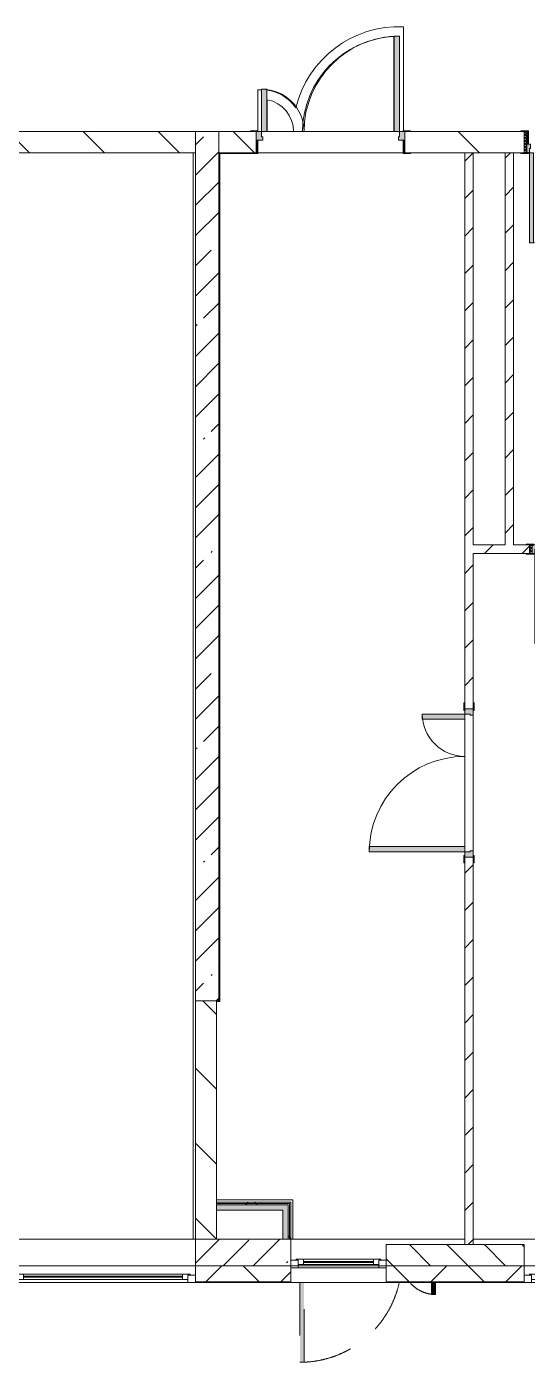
# Model space of a CAD drawing. Header units: millimetres. Extents: x -3456 to 185767, y -8553 to 29000.
# Drawn here: x 164297 to 169017, y -1010 to 11589 of the extents above; entities that cross this region are included whole.
import ezdxf

# ---------------------------------------------------------------- set-up
doc = ezdxf.new("R2010")
doc.units = ezdxf.units.MM
doc.linetypes.add('200_ШТРИХ__ш1_п0_6_', pattern=[800, 500, -300])
for name, color, linetype, lineweight in [('A-DETL-MBND-1', 7, '200_ШТРИХ__ш1_п0_6_', 9), ('A-GLAZ-2', 7, 'Continuous', 5), ('A-WALL', 7, 'Continuous', 9), ('A-WALL-3', 7, 'Continuous', 5), ('I-WALL-3', 7, 'Continuous', 5), ('S-COLS-2', 7, 'Continuous', 5)]:
    doc.layers.add(name, color=color, linetype=linetype, lineweight=lineweight)
for name, color, linetype, lineweight, true_color in [('A-DOOR-3', 7, 'Continuous', 5, 0xaaaaaa), ('A-DOOR-4', 7, 'Continuous', 5, 0xe2e2e2), ('A-DOOR-FRAM-4', 7, 'Continuous', 5, 0xe2e2e2), ('A-DOOR-FRAM-5', 7, 'Continuous', 5, 0xaaaaaa), ('A-FLOR-2', 7, 'Continuous', 5, 0xaaaaaa), ('I-WALL-2', 7, 'Continuous', 9, 0xe7e7e7)]:
    doc.layers.add(name, color=color, linetype=linetype, lineweight=lineweight, true_color=true_color)
pattern_1 = [(135, (58756.86, 0), (-353.5534, -353.5534), [])]
pattern_2 = [(45, (58756.86, 0), (-176.7767, 176.7767), [])]
pattern_3 = [(45, (58756.86, 0), (-285.1231, 285.1231), []), (45, (59042, 0), (-285.1231, 285.1231), [504.031, -100.806, 16.764, -84.042])]
pattern_4 = [(45, (58756.86, 0), (-530.33, 530.33), []), (135, (58756.86, 0), (-530.33, -530.33), [])]

# ---------------------------------------------------------------- blocks, each defined once
blk = doc.blocks.new('120_Окно_СКБ_1Ст - 120_Окно_СКБ_1Ст 900х2500_h_ с форточкой-22876038-2_6_1_птичка')
at = {"layer": 'A-GLAZ-2'}
for p, q in [((-450, -127), (-450, -57)), ((-450, -57), (-380, -57)), ((450, -57), (-450, -57)), ((-380, -57), (-380, -127)), ((380, -87), (-380, -87)), ((-380, -87), (-380, -127)), ((-330, -137), (-330, -87)), ((-330, -107), (330, -107)), ((330, -117), (-330, -117)), ((330, -137), (330, -87)), ((380, -127), (380, -57)), ((380, -57), (450, -57)), ((380, -127), (380, -87)), ((450, -57), (450, -127)), ((-380, -127), (-450, -127)), ((-450, -127), (-400, -127)), ((-380, -127), (-400, -127)), ((-400, -127), (-400, -137)), ((-400, -137), (400, -137)), ((400, -137), (-400, -137)), ((450, -127), (380, -127)), ((400, -127), (380, -127)), ((400, -127), (450, -127)), ((400, -137), (400, -127))]:
    blk.add_line(p, q, dxfattribs=at)
blk = doc.blocks.new('110_Дверь_СКБ_2Ст - Д-2а_л_ Из коридора на лестницу-32216062-2_6_1_птичка')
at = {"layer": 'A-DOOR-4'}
for points in [[(612.5, 100), (662.5, 100), (662.5, 1000), (612.5, 1000), (612.5, 722.2)], [(-587.5, 100), (-587.5, 500), (-637.5, 500), (-637.5, 100)], [(712.5, -100), (712.5, 20), (697.5, 20), (697.5, -100)]]:
    blk.add_hatch(color=256, dxfattribs=at).paths.add_polyline_path(points)
h = blk.add_hatch(color=256, dxfattribs=at)
h.paths.add_polyline_path([(652.5, 20), (712.5, 20), (712.5, 100), (662.5, 100), (662.5, 50), (652.5, 50)])
h.paths.add_polyline_path([(-687.5, 20), (-627.5, 20), (-627.5, 50), (-637.5, 50), (-637.5, 100), (-687.5, 100)])
at = {"layer": 'A-DOOR-FRAM-4'}
for points in [[(-672.5, 100), (-672.5, 108), (-742.5, 108), (-742.5, 100)], [(-672.5, -100), (-672.5, 20), (-687.5, 20), (-687.5, -100)], [(767.5, 100), (767.5, 108), (697.5, 108), (697.5, 100)], [(-672.5, -108), (-672.5, -100), (-742.5, -100), (-742.5, -108)], [(767.5, -108), (767.5, -100), (697.5, -100), (697.5, -108)]]:
    blk.add_hatch(color=256, dxfattribs=at).paths.add_polyline_path(points)
at = {"layer": 'A-DOOR-3'}
for p, q in [((662.5, 1000), (612.5, 1000)), ((612.5, 1000), (612.5, 100)), ((662.5, 100), (662.5, 1000)), ((-637.5, 500), (-637.5, 100)), ((-587.5, 500), (-637.5, 500)), ((-587.5, 100), (-587.5, 500)), ((-637.5, 100), (-587.5, 100)), ((612.5, 100), (662.5, 100))]:
    blk.add_line(p, q, dxfattribs=at)
for centre, radius, start, end in [((662.5, 100), 900, 90, 180), ((-637.5, 100), 400, 360, 90)]:
    blk.add_arc(centre, radius, start, end, dxfattribs=at)
at = {"layer": 'A-DOOR-FRAM-5'}
for p, q in [((-672.5, 108), (-742.5, 108)), ((-742.5, 108), (-742.5, 100)), ((-742.5, 100), (-672.5, 100)), ((-637.5, 100), (-687.5, 100)), ((-687.5, 100), (-687.5, 20)), ((-687.5, 20), (-627.5, 20)), ((-672.5, 20), (-687.5, 20)), ((-687.5, 20), (-687.5, -100)), ((-672.5, 100), (-672.5, 108)), ((-672.5, -100), (-672.5, 20)), ((-637.5, 50), (-637.5, 100)), ((-627.5, 50), (-637.5, 50)), ((-627.5, 20), (-627.5, 50)), ((662.5, 50), (652.5, 50)), ((652.5, 50), (652.5, 20)), ((652.5, 20), (712.5, 20)), ((662.5, 100), (662.5, 50)), ((712.5, 100), (662.5, 100)), ((767.5, 108), (697.5, 108)), ((697.5, 108), (697.5, 100)), ((697.5, 100), (767.5, 100)), ((712.5, 20), (697.5, 20)), ((697.5, 20), (697.5, -100)), ((712.5, 20), (712.5, 100)), ((712.5, -100), (712.5, 20)), ((767.5, 100), (767.5, 108)), ((-672.5, -100), (-742.5, -100)), ((-742.5, -100), (-742.5, -108)), ((-742.5, -108), (-672.5, -108)), ((-687.5, -100), (-672.5, -100)), ((-672.5, -108), (-672.5, -100)), ((697.5, -100), (712.5, -100)), ((767.5, -100), (697.5, -100)), ((697.5, -100), (697.5, -108)), ((697.5, -108), (767.5, -108)), ((767.5, -108), (767.5, -100))]:
    blk.add_line(p, q, dxfattribs=at)
blk = doc.blocks.new('110_Дверь_СКБ_1Ст_Внутренняя1 - Д-8 950x2100h_охрана-V145-2_6_1_птичка')
at = {"layer": 'A-DOOR-3'}
h = blk.add_hatch(dxfattribs=at)
h.set_pattern_fill('FP_133', color=256, style=0, pattern_type=2)
h.set_pattern_definition([(135, (1826.41, 164.685), (-14.14214, -14.14214), []), (225, (1826.41, 164.685), (14.14214, -14.14214), [])])
h.paths.add_polyline_path([(463.4, 100), (462.5, 100), (463.4, -100), (487.5, -100), (487.5, 100)])
at = {"layer": 'A-DOOR-4'}
h = blk.add_hatch(color=256, dxfattribs=at)
h.paths.add_polyline_path([(437.5, 100), (437.5, 60), (427.5, 60), (427.5, 20), (462.5, 20), (462.5, 100)])
h.paths.add_polyline_path([(-412.5, 100), (-437.5, 100), (-437.5, 20), (-402.5, 20), (-402.5, 60), (-412.5, 60)])
at = {"layer": 'A-DOOR-FRAM-4'}
for points in [[(397.5, 950), (397.5, 100), (437.5, 100), (437.5, 950)], [(-422.5, 108), (-492.5, 108), (-492.5, 100), (-422.5, 100)], [(-422.5, 20), (-437.5, 20), (-437.5, -100), (-422.5, -100)], [(463.4, 108), (447.5, 108), (447.5, 100), (517.5, 100), (517.5, 108)], [(462.5, 20), (447.5, 20), (447.5, -100), (462.5, -100)], [(-422.5, -100), (-492.5, -100), (-492.5, -108), (-422.5, -108)], [(517.5, -100), (447.5, -100), (447.5, -108), (517.5, -108)]]:
    blk.add_hatch(color=256, dxfattribs=at).paths.add_polyline_path(points)
at = {"layer": 'A-DOOR-FRAM-5'}
h = blk.add_hatch(dxfattribs=at)
h.set_pattern_fill('FP_134', color=256, style=0, pattern_type=2)
h.set_pattern_definition([(45, (-296.384, 164.685), (-14.1421, 14.1421), []), (135, (-296.384, 164.685), (-14.1421, -14.1421), [])])
h.paths.add_polyline_path([(-437.5, 100), (-462.5, 100), (-462.5, -100), (-437.5, -100)])
at = {"layer": 'A-DOOR-3'}
for p, q in [((437.5, 950), (397.5, 950)), ((397.5, 950), (397.5, 100)), ((437.5, 100), (437.5, 950)), ((397.5, 100), (437.5, 100))]:
    blk.add_line(p, q, dxfattribs=at)
blk.add_arc((437.5, 100), 850, 90, 180, dxfattribs=at)
at = {"layer": 'A-DOOR-FRAM-5'}
for p, q in [((-422.5, 108), (-492.5, 108)), ((-492.5, 108), (-492.5, 100)), ((-492.5, 100), (-422.5, 100)), ((-437.5, 100), (-462.5, 100)), ((-462.5, 100), (-462.5, -100)), ((-412.5, 100), (-437.5, 100)), ((-437.5, 100), (-437.5, 20)), ((-437.5, -100), (-437.5, 100)), ((-422.5, 100), (-437.5, 100)), ((-437.5, 100), (-437.5, 99)), ((-437.5, 99), (-422.5, 99)), ((-437.5, 20), (-402.5, 20)), ((-422.5, 20), (-437.5, 20)), ((-437.5, 20), (-437.5, -100)), ((-422.5, 100), (-422.5, 108)), ((-422.5, 99), (-422.5, 100)), ((-422.5, -100), (-422.5, 20)), ((-412.5, 60), (-412.5, 100)), ((-402.5, 60), (-412.5, 60)), ((-402.5, 20), (-402.5, 60)), ((437.5, 60), (427.5, 60)), ((427.5, 60), (427.5, 20)), ((427.5, 20), (462.5, 20)), ((437.5, 100), (437.5, 60)), ((462.5, 100), (437.5, 100)), ((517.5, 108), (447.5, 108)), ((447.5, 108), (447.5, 100)), ((462.5, 100), (447.5, 100)), ((447.5, 100), (447.5, 99)), ((447.5, 100), (517.5, 100)), ((447.5, 99), (462.5, 99)), ((462.5, 20), (447.5, 20)), ((447.5, 20), (447.5, -100)), ((462.5, 20), (462.5, 100)), ((487.5, 100), (462.5, 100)), ((462.5, 100), (462.5, -100)), ((462.5, 99), (462.5, 100)), ((462.5, -100), (462.5, 20)), ((487.5, -100), (487.5, 100)), ((517.5, 100), (517.5, 108)), ((-422.5, -100), (-492.5, -100)), ((-492.5, -100), (-492.5, -108)), ((-492.5, -108), (-422.5, -108)), ((-462.5, -100), (-437.5, -100)), ((-437.5, -100), (-422.5, -100)), ((-422.5, -108), (-422.5, -100)), ((447.5, -100), (462.5, -100)), ((517.5, -100), (447.5, -100)), ((447.5, -100), (447.5, -108)), ((447.5, -108), (517.5, -108)), ((462.5, -100), (487.5, -100)), ((517.5, -108), (517.5, -100))]:
    blk.add_line(p, q, dxfattribs=at)
blk = doc.blocks.new('110_Дверь_СКБ_1Ст_Внутренняя1 - Д-8 950x2100h_охрана-V146-2_6_1_птичка')
at = {"layer": 'A-DOOR-3'}
h = blk.add_hatch(dxfattribs=at)
h.set_pattern_fill('FP_169', color=256, style=0, pattern_type=2)
h.set_pattern_definition([(135, (1826.41, 104.685), (-14.14214, -14.14214), []), (225, (1826.41, 104.685), (14.14214, -14.14214), [])])
h.paths.add_polyline_path([(487, 40), (462, 40), (462, -40), (487, -40)])
at = {"layer": 'A-DOOR-4'}
h = blk.add_hatch(color=256, dxfattribs=at)
h.paths.add_polyline_path([(437, 40), (437, 0), (427, 0), (427, -40), (462, -40), (462, 40)])
h.paths.add_polyline_path([(-413, 40), (-438, 40), (-438, -40), (-403, -40), (-403, 0), (-413, 0)])
at = {"layer": 'A-DOOR-FRAM-4'}
for points in [[(437, 890), (397, 890), (397, 40), (437, 40), (437, 66)], [(-493, 48), (-493, 40), (-423, 40), (-423, 48)], [(517, 48), (447, 48), (447, 40), (517, 40)], [(-423, -40), (-493, -40), (-493, -48), (-423, -48)], [(447, -40), (447, -48), (517, -48), (517, -40)]]:
    blk.add_hatch(color=256, dxfattribs=at).paths.add_polyline_path(points)
at = {"layer": 'A-DOOR-FRAM-5'}
h = blk.add_hatch(dxfattribs=at)
h.set_pattern_fill('FP_170', color=256, style=0, pattern_type=2)
h.set_pattern_definition([(45, (-296.384, 104.685), (-14.1421, 14.1421), []), (135, (-296.384, 104.685), (-14.1421, -14.1421), [])])
h.paths.add_polyline_path([(-438, 40), (-463, 40), (-463, -40), (-438, -40)])
at = {"layer": 'A-DOOR-3'}
for p, q in [((437, 890), (397, 890)), ((397, 890), (397, 40)), ((437, 40), (437, 890)), ((397, 40), (437, 40))]:
    blk.add_line(p, q, dxfattribs=at)
blk.add_arc((437, 40), 850, 90, 180, dxfattribs=at)
at = {"layer": 'A-DOOR-FRAM-5'}
for p, q in [((-423, 48), (-493, 48)), ((-493, 48), (-493, 40)), ((-493, 40), (-423, 40)), ((-438, 40), (-463, 40)), ((-463, 40), (-463, -40)), ((-413, 40), (-438, 40)), ((-438, 40), (-438, -40)), ((-438, -40), (-438, 40)), ((-423, 40), (-438, 40)), ((-438, 40), (-438, 39)), ((-438, 39), (-423, 39)), ((-423, 40), (-423, 48)), ((-423, 39), (-423, 40)), ((-413, 0), (-413, 40)), ((-403, 0), (-413, 0)), ((-403, -40), (-403, 0)), ((437, 0), (427, 0)), ((427, 0), (427, -40)), ((437, 40), (437, 0)), ((462, 40), (437, 40)), ((517, 48), (447, 48)), ((447, 48), (447, 40)), ((462, 40), (447, 40)), ((447, 40), (447, 39)), ((447, 40), (517, 40)), ((447, 39), (462, 39)), ((462, -40), (462, 40)), ((487, 40), (462, 40)), ((462, 40), (462, -40)), ((462, 39), (462, 40)), ((487, -40), (487, 40)), ((517, 40), (517, 48)), ((-423, -40), (-493, -40)), ((-493, -40), (-493, -48)), ((-493, -48), (-423, -48)), ((-463, -40), (-438, -40)), ((-423, -39), (-438, -39)), ((-438, -39), (-438, -40)), ((-438, -40), (-403, -40)), ((-438, -40), (-423, -40)), ((-423, -40), (-423, -39)), ((-423, -48), (-423, -40)), ((427, -40), (462, -40)), ((462, -39), (447, -39)), ((447, -39), (447, -40)), ((447, -40), (462, -40)), ((517, -40), (447, -40)), ((447, -40), (447, -48)), ((447, -48), (517, -48)), ((462, -40), (462, -39)), ((462, -40), (487, -40)), ((517, -48), (517, -40))]:
    blk.add_line(p, q, dxfattribs=at)
blk = doc.blocks.new('110_Дверь_СКБ_2Ст_Наружная - ДН-5_л__ Двухстворчатая 1350 х3800 _h_ в свету с верхним остеклением-21877029-2_6_1_птичка')
at = {"layer": 'A-DETL-MBND-1'}
for points in [[(619, 1010), (619, 258), (659, 258), (659, 1010)], [(-621, 370), (-621, 258), (-581, 258), (-581, 370)]]:
    blk.add_hatch(color=256, dxfattribs=at).paths.add_polyline_path(points)
for p, q in [((659, 1010), (619, 1010)), ((619, 1010), (619, 258)), ((659, 258), (659, 1010)), ((-621, 370), (-621, 258)), ((-581, 370), (-621, 370)), ((-581, 258), (-581, 370))]:
    blk.add_line(p, q, dxfattribs=at)
for centre, radius, start, end in [((659, 50), 960, 90, 167.443), ((-621, 50), 320, 42.2942, 90)]:
    blk.add_arc(centre, radius, start, end, dxfattribs=at)
blk = doc.blocks.new('120_Окно_СКБ_2Ст_Фрамуга сверху - 120_Окно_СКБ_2Ст_2300х2500_h_ ДОО-22877051-2_6_1_птичка')
at = {"layer": 'A-GLAZ-2'}
for p, q in [((-1150, 13), (-1150, 83)), ((-1150, 83), (-1080, 83)), ((1150, 83), (-1150, 83)), ((-1080, 13), (-1150, 13)), ((-1150, 13), (-1100, 13)), ((-1080, 13), (-1100, 13)), ((-1100, 13), (-1100, 3)), ((-1100, 3), (540, 3)), ((540, 3), (-1100, 3)), ((-1080, 83), (-1080, 13)), ((-1080, 83), (1080, 83)), ((520, 53), (-1080, 53)), ((-1080, 53), (-1080, 13)), ((-1030, 3), (-1030, 53)), ((-1030, 33), (470, 33)), ((470, 23), (-1030, 23)), ((470, 3), (470, 53)), ((520, 13), (520, 83)), ((520, 83), (590, 83)), ((520, 13), (520, 53)), ((590, 13), (520, 13)), ((540, 13), (520, 13)), ((540, 13), (570, 13)), ((540, 13), (570, 13)), ((540, 3), (540, 13)), ((590, 13), (570, 13)), ((570, 13), (570, 3)), ((570, 3), (1100, 3)), ((1100, 3), (570, 3)), ((590, 83), (590, 13)), ((1080, 53), (590, 53)), ((590, 53), (590, 13)), ((640, 3), (640, 53)), ((640, 33), (1030, 33)), ((1030, 23), (640, 23)), ((1030, 3), (1030, 53)), ((1080, 13), (1080, 83)), ((1080, 83), (1150, 83)), ((1080, 13), (1080, 53)), ((1150, 13), (1080, 13)), ((1100, 13), (1080, 13)), ((1100, 13), (1150, 13)), ((1100, 3), (1100, 13)), ((1150, 83), (1150, 13))]:
    blk.add_line(p, q, dxfattribs=at)
blk = doc.blocks.new('110_Дверь_СКБ_2Ст - Д-5_п_ Из игровой в коридор-32351726-2_6_1_птичка')
at = {"layer": 'A-DOOR-4'}
h = blk.add_hatch(color=256, dxfattribs=at)
h.paths.add_polyline_path([(712, -40), (712, 40), (652, 40), (652, 10), (662, 10), (662, -40)])
h.paths.add_polyline_path([(-628, 40), (-688, 40), (-688, -40), (-638, -40), (-638, 10), (-628, 10)])
for points in [[(-588, -440), (-588, -40), (-638, -40), (-638, -440)], [(662, -40), (612, -40), (612, -940), (662, -940)]]:
    blk.add_hatch(color=256, dxfattribs=at).paths.add_polyline_path(points)
at = {"layer": 'A-DOOR-FRAM-4'}
for points in [[(-672, 48), (-742, 48), (-742, 40), (-672, 40)], [(767, 48), (698, 48), (698, 40), (767, 40)], [(-672, -40), (-742, -40), (-742, -48), (-672, -48)], [(767, -40), (698, -40), (698, -48), (767, -48)]]:
    blk.add_hatch(color=256, dxfattribs=at).paths.add_polyline_path(points)
at = {"layer": 'A-DOOR-3'}
for p, q in [((-638, -40), (-588, -40)), ((-638, -440), (-638, -40)), ((-588, -40), (-588, -440)), ((612, -40), (662, -40)), ((612, -940), (612, -40)), ((662, -40), (662, -940)), ((-588, -440), (-638, -440)), ((662, -940), (612, -940))]:
    blk.add_line(p, q, dxfattribs=at)
for centre, radius, start, end in [((-638, -40), 400, 270, 0), ((662, -40), 900, 180, 270)]:
    blk.add_arc(centre, radius, start, end, dxfattribs=at)
at = {"layer": 'A-DOOR-FRAM-5'}
for p, q in [((-742, 48), (-672, 48)), ((-742, 40), (-742, 48)), ((-672, 40), (-742, 40)), ((-688, 40), (-628, 40)), ((-688, -40), (-688, 40)), ((-688, 40), (-672, 40)), ((-688, 39), (-688, 40)), ((-672, 39), (-688, 39)), ((-672, 48), (-672, 40)), ((-672, 40), (-672, 39)), ((-638, 10), (-638, -40)), ((-628, 10), (-638, 10)), ((-628, 40), (-628, 10)), ((652, 40), (712, 40)), ((652, 10), (652, 40)), ((662, 10), (652, 10)), ((662, -40), (662, 10)), ((698, 40), (698, 48)), ((698, 48), (767, 48)), ((698, 39), (698, 40)), ((698, 40), (712, 40)), ((767, 40), (698, 40)), ((712, 39), (698, 39)), ((712, 40), (712, -40)), ((712, 40), (712, 39)), ((767, 48), (767, 40)), ((-742, -40), (-672, -40)), ((-742, -48), (-742, -40)), ((-672, -48), (-742, -48)), ((-638, -40), (-688, -40)), ((-672, -40), (-672, -48)), ((712, -40), (662, -40)), ((698, -48), (698, -40)), ((698, -40), (767, -40)), ((767, -48), (698, -48)), ((767, -40), (767, -48))]:
    blk.add_line(p, q, dxfattribs=at)

msp = doc.modelspace()

# ---------------------------------------------------------------- hatches: boundary and pattern name
at = {"layer": 'A-WALL-3'}
h = msp.add_hatch(dxfattribs=at)
h.set_pattern_fill('FP_130', color=256, style=0, pattern_type=2)
h.set_pattern_definition([(135, (58756.86, 0), (-176.7767, -176.7767), [])])
h.paths.add_polyline_path([(180971.1, -100), (181586.9, -100), (181586.9, 100), (180786.9, 100), (180786.9, -100)])
h.paths.add_polyline_path([(174386.9, -100), (174386.9, 100), (173336.9, 100), (173336.9, -100), (173551.1, -100)])
h.paths.add_polyline_path([(177586.9, -100), (178086.9, -100), (178086.9, 100), (177586.9, 100)])
h.paths.add_polyline_path([(162536.9, -100), (163586.9, -100), (163586.9, 100), (162536.9, 100)])
h.paths.add_polyline_path([(161636.9, -100), (161636.9, 100), (161386.9, 100), (161386.9, -100), (161493.5, -100)])
h.paths.add_polyline_path([(167686.9, -100), (168986.9, -100), (168986.9, 100), (167686.9, 100)])
h.paths.add_polyline_path([(160486.9, -100), (160486.9, 100), (159586.9, 100), (159586.9, -100), (159638.5, -100)])
h.paths.add_polyline_path([(172186.9, -100), (172436.9, -100), (172436.9, 100), (172186.9, 100)])
h.paths.add_polyline_path([(150852.7, -100), (151486.9, -100), (151486.9, 100), (150686.9, 100), (150686.9, -100), (150827.2, -100)])
h.paths.add_polyline_path([(153536.9, -100), (153536.9, 100), (153286.9, 100), (153286.9, -100)])
h.paths.add_polyline_path([(154436.9, -100), (157786.9, -100), (157783.5, 100), (154436.9, 100)])
h = msp.add_hatch(dxfattribs=at)
h.set_pattern_fill('FP_120', color=256, style=0, pattern_type=2)
h.set_pattern_definition([(45, (58756.86, 0), (-353.5534, 353.5534), []), (135, (58756.86, 0), (-353.5534, -353.5534), [])])
h.paths.add_polyline_path([(177724.9, -250), (178086.9, -250), (178086.9, -100), (176686.9, -100), (176686.9, -250), (177261.1, -250)])
h.paths.add_polyline_path([(178986.9, -250), (179886.9, -250), (179886.9, -100), (178986.9, -100)])
h.paths.add_polyline_path([(183753.6, -250), (183836.9, -250), (183836.9, -100), (182486.9, -100), (182486.9, -250), (182826.1, -250)])
h.paths.add_polyline_path([(180786.9, -250), (181586.9, -250), (181586.9, -100), (180786.9, -100)])
h.paths.add_polyline_path([(165886.9, -250), (166786.9, -250), (166786.9, -100), (165886.9, -100)])
h.paths.add_polyline_path([(171286.9, -250), (172436.9, -250), (172436.9, -100), (171286.9, -100)])
h.paths.add_polyline_path([(168986.9, -250), (168986.9, -100), (167686.9, -100), (167686.9, -250), (168913.6, -250)])
h.paths.add_polyline_path([(173336.9, -250), (174386.9, -250), (174386.9, -100), (173336.9, -100)])
h.paths.add_polyline_path([(159586.9, -250), (161636.9, -250), (161636.9, -100), (159586.9, -100)])
h.paths.add_polyline_path([(157786.9, -250), (158686.9, -250), (158686.9, -100), (154436.9, -100), (154436.9, -250), (157783.5, -250)])
h.paths.add_polyline_path([(162536.9, -250), (163586.9, -250), (163586.9, -100), (162536.9, -100)])
h.paths.add_polyline_path([(151486.9, -250), (151486.9, -100), (150686.9, -100), (150686.9, -250), (151291, -250)])
h.paths.add_polyline_path([(153536.9, -250), (153536.9, -100), (152386.9, -100), (152386.9, -250), (153286.9, -250)])
h.paths.add_polyline_path([(149786.9, -250), (149786.9, -100), (147966.9, -100), (147966.9, -250), (148508.4, -250)])
at = {"layer": 'I-WALL-2'}
for points in [[(166711.9, 426), (166711.9, 476), (166086.9, 476), (166086.9, 426), (166131, 426)], [(166711.9, 150), (166761.9, 150), (166761.9, 476), (166711.9, 476), (166711.9, 231.3)]]:
    msp.add_hatch(color=256, dxfattribs=at).paths.add_polyline_path(points)
at = {"layer": 'I-WALL-3'}
h = msp.add_hatch(dxfattribs=at)
h.set_pattern_fill('FP_131', color=256, style=0, pattern_type=2)
h.set_pattern_definition(pattern_1)
h.paths.add_polyline_path([(163881.9, 10400), (165886.9, 10400), (165886.9, 10600), (163851.9, 10600), (163851.9, 10400)])
h.paths.add_polyline_path([(161493.5, 10400), (162401.9, 10400), (162401.9, 10600), (160366.9, 10600), (160366.9, 10400)])
h = msp.add_hatch(dxfattribs=at)
h.set_pattern_fill('FP_128', color=256, style=0, pattern_type=2)
h.set_pattern_definition(pattern_3)
h.paths.add_polyline_path([(166106.9, 2400), (166106.9, 10600), (165886.9, 10600), (165886.9, 2400)])
h = msp.add_hatch(dxfattribs=at)
h.set_pattern_fill('FP_131', color=256, style=0, pattern_type=2)
h.set_pattern_definition(pattern_1)
h.paths.add_polyline_path([(178086.9, 10400), (179966.9, 10400), (179966.9, 10600), (178086.9, 10600)])
h.paths.add_polyline_path([(166131, 10400), (166461.9, 10400), (166461.9, 10600), (166106.9, 10600), (166106.9, 10400)])
h.paths.add_polyline_path([(170304.8, 10400), (170686.9, 10400), (170686.9, 10600), (169936.9, 10600), (169936.9, 10400), (169966.9, 10400)])
h.paths.add_polyline_path([(167861.9, 10400), (168986.9, 10400), (168986.9, 10600), (167861.9, 10600), (167861.9, 10520)])
h = msp.add_hatch(dxfattribs=at)
h.set_pattern_fill('FP_132', color=256, style=0, pattern_type=2)
h.set_pattern_definition(pattern_2)
h.paths.add_polyline_path([(168449.8, 100), (168506.9, 100), (168506.9, 3755), (168426.9, 3755), (168426.9, 100)])
h.paths.add_polyline_path([(168426.9, 5155), (168506.9, 5155), (168506.9, 10400), (168426.9, 10400), (168426.9, 5210)])
h = msp.add_hatch(dxfattribs=at)
h.set_pattern_fill('FP_132', color=256, style=0, pattern_type=2)
h.set_pattern_definition(pattern_2)
h.paths.add_polyline_path([(168886.9, 6700), (168886.9, 10400), (168806.9, 10400), (168806.9, 6700)])
h = msp.add_hatch(dxfattribs=at)
h.set_pattern_fill('FP_132', color=256, style=0, pattern_type=2)
h.set_pattern_definition(pattern_2)
h.paths.add_polyline_path([(168506.9, 6620), (169036.9, 6620), (169036.9, 6700), (168506.9, 6700)])
h.paths.add_polyline_path([(169986.9, 6620), (170686.9, 6620), (170686.9, 6700), (169986.9, 6700)])
h = msp.add_hatch(dxfattribs=at)
h.set_pattern_fill('FP_131', color=256, style=0, pattern_type=2)
h.set_pattern_definition(pattern_1)
h.paths.add_polyline_path([(166086.9, 150), (166086.9, 2400), (165886.9, 2400), (165886.9, 150)])
h = msp.add_hatch(dxfattribs=at)
h.set_pattern_fill('FP_224', color=256, style=0, pattern_type=2)
h.set_pattern_definition(pattern_4)
h.paths.add_polyline_path([(166774.4, 488.5), (166774.4, 501), (166086.9, 501), (166086.9, 488.5), (166761.9, 488.5)])
h = msp.add_hatch(dxfattribs=at)
h.set_pattern_fill('FP_224', color=256, style=0, pattern_type=2)
h.set_pattern_definition(pattern_4)
h.paths.add_polyline_path([(166711.9, 476), (166761.9, 476), (166761.9, 488.5), (166086.9, 488.5), (166086.9, 476), (166131, 476)])
h = msp.add_hatch(dxfattribs=at)
h.set_pattern_fill('FP_224', color=256, style=0, pattern_type=2)
h.set_pattern_definition(pattern_4)
h.paths.add_polyline_path([(166761.9, 150), (166774.4, 150), (166774.4, 488.5), (166761.9, 488.5), (166761.9, 231.3)])
h = msp.add_hatch(dxfattribs=at)
h.set_pattern_fill('FP_224', color=256, style=0, pattern_type=2)
h.set_pattern_definition(pattern_4)
h.paths.add_polyline_path([(166774.4, 150), (166786.9, 150), (166786.9, 501), (166774.4, 501), (166774.4, 231.3)])
at = {"layer": 'S-COLS-2'}
h = msp.add_hatch(dxfattribs=at)
h.set_pattern_fill('FP_128', color=256, style=0, pattern_type=2)
h.set_pattern_definition(pattern_3)
h.paths.add_polyline_path([(165886.9, -100), (166786.9, -100), (166786.9, 150), (165886.9, 150)])

# ---------------------------------------------------------------- linework, layer by layer
at = {"layer": 'A-FLOR-2'}
for p, q in [((167758.9, 11497.8), (167758.9, 10600)), ((167848.9, 10608), (167848.9, 11588.1)), ((166474.9, 10993.6), (166474.9, 10608)), ((166564.9, 10600), (166564.9, 10899.7)), ((166564.9, 10600), (166896.5, 10600)), ((165866.9, 150), (165866.9, 10400)), ((166406.9, 10392), (166116.9, 10392)), ((166116.9, 10392), (166116.9, 2392)), ((166116.9, 2392), (166086.9, 2392)), ((166086.9, 521), (166806.9, 521)), ((166806.9, 521), (166806.9, 150))]:
    msp.add_line(p, q, dxfattribs=at)
for centre, radius, start, end in [((167806.4, 10589), 1000, 87.56236, 166.45029), ((167806.4, 10589), 910, 92.99005, 179.3074), ((166508.4, 10600), 395, 89.4985, 94.87345), ((166508.4, 10600), 395, 34.42231, 82.19504), ((166508.4, 10600), 305, 360, 79.33549)]:
    msp.add_arc(centre, radius, start, end, dxfattribs=at)
at = {"layer": 'A-WALL'}
for p, q in [((165886.9, 10400), (165886.9, 10600)), ((166106.9, 10600), (166106.9, 10400)), ((168506.9, 10400), (168426.9, 10400)), ((168886.9, 10400), (168806.9, 10400)), ((166086.9, 488.5), (166774.4, 488.5)), ((166086.9, 476), (166761.9, 476)), ((166761.9, 476), (166761.9, 150)), ((166774.4, 488.5), (166774.4, 150)), ((168426.9, 100), (168506.9, 100)), ((167686.9, -100), (168986.9, -100)), ((168986.9, -100), (167686.9, -100)), ((165886.9, -250), (166786.9, -250)), ((167686.9, -250), (168986.9, -250)), ((165886.9, -253), (166786.9, -253)), ((167686.9, -253), (168986.9, -253))]:
    msp.add_line(p, q, dxfattribs=at)
at = {"layer": 'A-WALL-3'}
for p, q in [((168426.9, 100), (167686.9, 100)), ((167686.9, 100), (167686.9, -258)), ((168986.9, 100), (168506.9, 100)), ((168986.9, -258), (168986.9, 100)), ((165886.9, -100), (165886.9, -258)), ((165886.9, -100), (166786.9, -100)), ((166786.9, -258), (166786.9, -100)), ((151486.9, -258), (165886.9, -258)), ((178086.9, -258), (165886.9, -258))]:
    msp.add_line(p, q, dxfattribs=at)
at = {"layer": 'I-WALL-3'}
for p, q in [((166406.9, 10600), (163881.9, 10600)), ((166896.5, 10600), (167758.9, 10600)), ((168956.9, 10600), (167916.9, 10600)), ((163881.9, 10400), (165886.9, 10400)), ((165886.9, 10400), (165886.9, 150)), ((166106.9, 10400), (166406.9, 10400)), ((166106.9, 2400), (166106.9, 10400)), ((167846.9, 10400), (166476.9, 10400)), ((167916.9, 10400), (168426.9, 10400)), ((168426.9, 10400), (168426.9, 5210)), ((168506.9, 10400), (168806.9, 10400)), ((168506.9, 6700), (168506.9, 10400)), ((168806.9, 10400), (168806.9, 6700)), ((168886.9, 10400), (168956.9, 10400)), ((168886.9, 6700), (168886.9, 10400)), ((168806.9, 6700), (168506.9, 6700)), ((169006.9, 6700), (168886.9, 6700)), ((168506.9, 6620), (169006.9, 6620)), ((168506.9, 5210), (168506.9, 6620)), ((168426.9, 3855), (168426.9, 5055)), ((168506.9, 5095), (168506.9, 3815)), ((168426.9, 3700), (168426.9, 100)), ((168506.9, 100), (168506.9, 3700)), ((166106.9, 2400), (165886.9, 2400)), ((166086.9, 150), (166086.9, 2400)), ((166786.9, 501), (166086.9, 501)), ((166086.9, 426), (166711.9, 426)), ((166711.9, 426), (166711.9, 150)), ((166786.9, 150), (166786.9, 501)), ((161386.9, 150), (165886.9, 150)), ((165886.9, 150), (166086.9, 150)), ((166711.9, 150), (166786.9, 150)), ((166786.9, 150), (168426.9, 150)), ((168506.9, 150), (171286.9, 150)), ((165886.9, -100), (163586.9, -100)), ((167686.9, -100), (166786.9, -100)), ((171286.9, -100), (168986.9, -100))]:
    msp.add_line(p, q, dxfattribs=at)
at = {"layer": 'S-COLS-2'}
for p, q in [((166786.9, 150), (165886.9, 150)), ((165886.9, 150), (165886.9, -100)), ((166786.9, -100), (166786.9, 150)), ((165886.9, -100), (166786.9, -100))]:
    msp.add_line(p, q, dxfattribs=at)

# ---------------------------------------------------------------- block references
at = {"layer": 'A-DETL-MBND-1', "rotation": 180}
msp.add_blockref('110_Дверь_СКБ_2Ст_Наружная - ДН-5_л__ Двухстворчатая 1350 х3800 _h_ в свету с верхним остеклением-21877029-2_6_1_птичка', (167531.4, 0), dxfattribs=at)
at = {"layer": 'A-DOOR-3'}
msp.add_blockref('110_Дверь_СКБ_2Ст - Д-2а_л_ Из коридора на лестницу-32216062-2_6_1_птичка', (167149.4, 10500), dxfattribs=at)
for name, p, rotation in [('110_Дверь_СКБ_1Ст_Внутренняя1 - Д-8 950x2100h_охрана-V145-2_6_1_птичка', (169474.4, 10500), 180), ('110_Дверь_СКБ_1Ст_Внутренняя1 - Д-8 950x2100h_охрана-V146-2_6_1_птичка', (169524.4, 6660), 180), ('110_Дверь_СКБ_2Ст - Д-5_п_ Из игровой в коридор-32351726-2_6_1_птичка', (168466.9, 4467.5), 269.9999999999999)]:
    msp.add_blockref(name, p, dxfattribs=dict(at, rotation=rotation))
at = {"layer": 'A-GLAZ-2', "rotation": 180}
for name, p in [('120_Окно_СКБ_1Ст - 120_Окно_СКБ_1Ст 900х2500_h_ с форточкой-22876038-2_6_1_птичка', (167236.9, -175)), ('120_Окно_СКБ_2Ст_Фрамуга сверху - 120_Окно_СКБ_2Ст_2300х2500_h_ ДОО-22877051-2_6_1_птичка', (164736.9, -175)), ('120_Окно_СКБ_2Ст_Фрамуга сверху - 120_Окно_СКБ_2Ст_2300х2500_h_ ДОО-22877051-2_6_1_птичка', (170136.9, -175))]:
    msp.add_blockref(name, p, dxfattribs=at)

doc.saveas('drawing.dxf')
